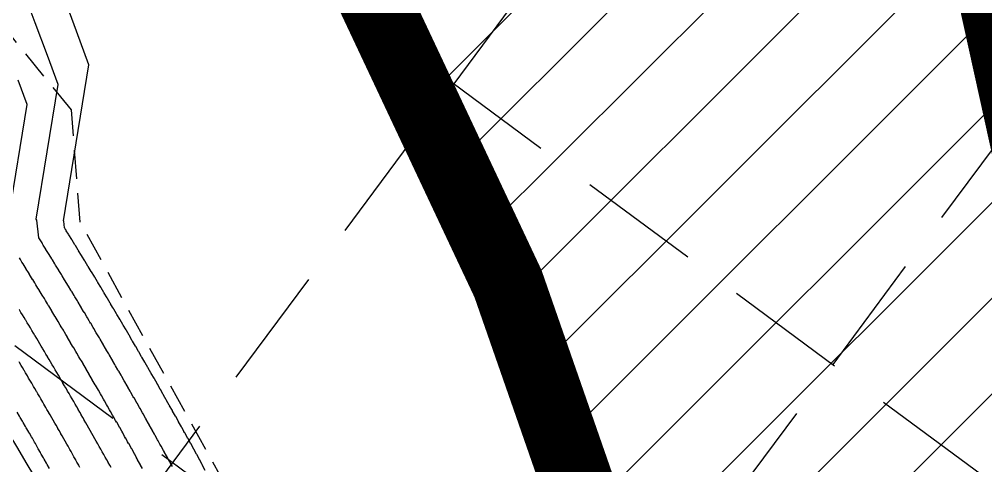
# Model space of a CAD drawing. Header units: feet. Extents: x 2260 to 6199, y 3666 to 7344.
# Drawn here: x 5023.9 to 5130.9, y 4317.5 to 4367 of the extents above; entities that cross this region are included whole.
import ezdxf

# ---------------------------------------------------------------- set-up
doc = ezdxf.new("R2010")
doc.units = ezdxf.units.FT
doc.header["$LTSCALE"] = 40
doc.header["$MEASUREMENT"] = 0
doc.linetypes.add('HIDDEN', pattern=[0.375, 0.25, -0.125])
doc.linetypes.add('TIGHT', pattern=[0.12, 0.08, -0.04])
for name, color, linetype in [('BOUNDARY-LINE', 1, 'CONTINUOUS'), ('EOP-PROP', 4, 'CONTINUOUS'), ('ESMT-LINE', 6, 'TIGHT'), ('GRID', 254, 'HIDDEN'), ('PC', 43, 'CONTINUOUS'), ('POND', 5, 'CONTINUOUS')]:
    doc.layers.add(name, color=color, linetype=linetype)

msp = doc.modelspace()

# ---------------------------------------------------------------- hatches: boundary and pattern name
at = {"layer": 'POND'}
h = msp.add_hatch(dxfattribs=at)
h.set_pattern_fill('ANSI31', color=256, scale=60, style=0)
edge = h.paths.add_edge_path()
edge.add_line((4863.35, 6262.33), (4832.61, 6283.58))
edge.add_line((4832.61, 6283.58), (4828.95, 6094.85))
edge.add_line((4828.95, 6094.85), (4828.26, 6021.94))
edge.add_line((4828.26, 6021.94), (4847.63, 5898.39))
edge.add_line((4847.63, 5898.39), (4848.09, 5787.7))
edge.add_line((4848.09, 5787.7), (4853.68, 5749.38))
edge.add_line((4853.68, 5749.38), (4869.8, 5688.77))
edge.add_line((4869.8, 5688.77), (4874.38, 5637.74))
edge.add_line((4874.38, 5637.74), (4884.84, 5598.23))
edge.add_line((4884.84, 5598.23), (4879.89, 5563.29))
edge.add_line((4879.89, 5563.29), (4875.07, 5535.8))
edge.add_line((4875.07, 5535.8), (4886.83, 5492.93))
edge.add_line((4886.83, 5492.93), (4883.05, 5458.46))
edge.add_line((4883.05, 5458.46), (4889.3, 5416.55))
edge.add_line((4889.3, 5416.55), (4906.43, 5313.8))
edge.add_line((4906.43, 5313.8), (4892, 5244.12))
edge.add_line((4892, 5244.12), (4898.16, 5209.04))
edge.add_line((4898.16, 5209.04), (4893.39, 5196.19))
edge.add_line((4893.39, 5196.19), (4908.41, 5098.29))
edge.add_line((4908.41, 5098.29), (4924.31, 5022.58))
edge.add_line((4924.31, 5022.58), (4923.27, 4983.4))
edge.add_line((4923.27, 4983.4), (4937.52, 4964.85))
edge.add_line((4937.52, 4964.85), (4969.27, 4921.35))
edge.add_line((4969.27, 4921.35), (4967.62, 4860.73))
edge.add_line((4967.62, 4860.73), (4960.16, 4836.43))
edge.add_line((4960.16, 4836.43), (4955.17, 4822.59))
edge.add_line((4955.17, 4822.59), (4971.99, 4795.47))
edge.add_line((4971.99, 4795.47), (4979.84, 4773.67))
edge.add_line((4979.84, 4773.67), (4989.69, 4738.4))
edge.add_line((4989.69, 4738.4), (4988.66, 4699.21))
edge.add_line((4988.66, 4699.21), (4985.5, 4689.56))
edge.add_line((4985.5, 4689.56), (4978.63, 4658.69))
edge.add_line((4978.63, 4658.69), (4976.82, 4640.05))
edge.add_line((4976.82, 4640.05), (4998.82, 4615.76))
edge.add_line((4998.82, 4615.76), (5014.41, 4588.23))
edge.add_line((5014.41, 4588.23), (5041.93, 4510.34))
edge.add_line((5041.93, 4510.34), (5037.43, 4487.52))
edge.add_line((5037.43, 4487.52), (5039.13, 4428.44))
edge.add_line((5039.13, 4428.44), (5050.17, 4396.85))
edge.add_line((5050.17, 4396.85), (5077.99, 4337.7))
edge.add_line((5077.99, 4337.7), (5172.27, 4069.55))
edge.add_line((5172.27, 4069.55), (5191.8, 4095.13))
edge.add_line((5191.8, 4095.13), (5125.44, 4396.17))
edge.add_line((5125.44, 4396.17), (5117.34, 4487.53))
edge.add_line((5117.34, 4487.53), (5073.41, 4643.97))
edge.add_line((5073.41, 4643.97), (5064.9, 4695.71))
edge.add_line((5064.9, 4695.71), (5032.39, 4796.89))
edge.add_line((5032.39, 4796.89), (5027.79, 4859.49))
edge.add_line((5027.79, 4859.49), (5015.99, 4975.61))
edge.add_line((5015.99, 4975.61), (4999.41, 5007.17))
edge.add_line((4999.41, 5007.17), (4995.84, 5066.28))
edge.add_line((4995.84, 5066.28), (4938.69, 5327.03))
edge.add_line((4938.69, 5327.03), (4957.4, 5595.01))
edge.add_line((4957.4, 5595.01), (4940.45, 5946.72))
edge.add_line((4940.45, 5946.72), (4931.05, 6032.46))
edge.add_line((4931.05, 6032.46), (4906.39, 6095.71))
edge.add_line((4906.39, 6095.71), (4865.82, 6172.04))
edge.add_line((4865.82, 6172.04), (4864.54, 6247.04))

# ---------------------------------------------------------------- linework, layer by layer
at = {"layer": 'BOUNDARY-LINE', "color": 7}
msp.add_arc((4565.37, 4048.39), 532.5, 21.233, 33.9933, dxfattribs=at)
at = {"layer": 'EOP-PROP', "color": 7}
for radius, start in [(518.5, 20.2312), (481.5, 17.5517)]:
    msp.add_arc((4565.37, 4048.39), radius, start, 53.3765, dxfattribs=at)
at = {"layer": 'ESMT-LINE', "color": 7}
for p, q in [((5029.64, 4356.98), (5021.48, 4366.99)), ((5030.61, 4344.53), (5029.64, 4356.98)), ((5049.16, 4310.92), (5030.61, 4344.53))]:
    msp.add_line(p, q, dxfattribs=at)
at = {"layer": 'GRID', "linetype": 'HIDDEN', "ltscale": 1.35}
for p, q in [((2679.42, 6133.46), (5281.85, 4204.29)), ((2648.3, 6091.49), (5250.73, 4162.31)), ((5912.1, 5493.18), (4822.91, 4023.88)), ((5954.07, 5462.07), (4864.89, 3992.77))]:
    msp.add_line(p, q, dxfattribs=at)
at = {"layer": 'PC', "color": 43, "flags": 128}
for points, elevation in [([(5040.83, 4317.42), (5040.58, 4317.89), (5040.56, 4317.91), (5040.5, 4318.02), (5040.25, 4318.49), (5040.24, 4318.51), (5040.17, 4318.62), (5039.92, 4319.08), (5039.91, 4319.1), (5039.84, 4319.22), (5039.59, 4319.68), (5039.57, 4319.7), (5039.51, 4319.81), (5039.45, 4319.92), (5039.25, 4320.28), (5039.24, 4320.3), (5039.18, 4320.41), (5038.92, 4320.88), (5038.91, 4320.89), (5038.85, 4321.01), (5038.59, 4321.47), (5038.58, 4321.49), (5038.51, 4321.6), (5038.26, 4322.07), (5038.24, 4322.09), (5038.18, 4322.2), (5037.92, 4322.66), (5037.91, 4322.68), (5037.85, 4322.8), (5037.59, 4323.26), (5037.58, 4323.28), (5037.51, 4323.39), (5037.25, 4323.85), (5037.24, 4323.87), (5037.18, 4323.99), (5036.91, 4324.45), (5036.9, 4324.47), (5036.84, 4324.58), (5036.58, 4325.04), (5036.57, 4325.06), (5036.5, 4325.17), (5036.24, 4325.63), (5036.23, 4325.65), (5036.16, 4325.77), (5035.9, 4326.23), (5035.89, 4326.25), (5035.82, 4326.36), (5035.56, 4326.82), (5035.55, 4326.84), (5035.48, 4326.95), (5035.22, 4327.41), (5035.21, 4327.43), (5035.14, 4327.55), (5034.88, 4328), (5034.87, 4328.02), (5034.8, 4328.14), (5034.54, 4328.6), (5034.53, 4328.61), (5034.46, 4328.73), (5034.2, 4329.19), (5034.18, 4329.21), (5034.12, 4329.32), (5033.85, 4329.78), (5033.84, 4329.8), (5033.77, 4329.91), (5033.51, 4330.37), (5033.5, 4330.39), (5033.43, 4330.5), (5033.16, 4330.96), (5033.15, 4330.98), (5033.08, 4331.09), (5032.82, 4331.55), (5032.81, 4331.56), (5032.74, 4331.68), (5032.47, 4332.13), (5032.46, 4332.15), (5032.39, 4332.27), (5032.12, 4332.72), (5032.11, 4332.74), (5032.04, 4332.86), (5031.78, 4333.31), (5031.77, 4333.33), (5031.7, 4333.45), (5031.62, 4333.57), (5031.43, 4333.9), (5031.42, 4333.92), (5031.35, 4334.03), (5031.08, 4334.49), (5031.07, 4334.5), (5031, 4334.62), (5030.73, 4335.07), (5030.72, 4335.09), (5030.65, 4335.21), (5030.38, 4335.66), (5030.37, 4335.68), (5030.3, 4335.79), (5030.03, 4336.24), (5030.02, 4336.26), (5029.95, 4336.38), (5029.68, 4336.83), (5029.66, 4336.85), (5029.59, 4336.97), (5029.32, 4337.41), (5029.31, 4337.43), (5029.24, 4337.55), (5028.97, 4338), (5028.96, 4338.02), (5028.89, 4338.14), (5028.61, 4338.58), (5028.6, 4338.6), (5028.53, 4338.72), (5028.26, 4339.17), (5028.25, 4339.19), (5028.18, 4339.3), (5027.9, 4339.75), (5027.89, 4339.77), (5027.82, 4339.89), (5027.55, 4340.33), (5027.53, 4340.35), (5027.46, 4340.47), (5027.19, 4340.92), (5027.18, 4340.93), (5027.11, 4341.05), (5026.83, 4341.5), (5026.82, 4341.52), (5026.75, 4341.63), (5026.53, 4341.98), (5026.46, 4342.1), (5026.39, 4342.21), (5026.32, 4342.33), (5026.24, 4342.45), (5026.17, 4342.56), (5026.1, 4342.68), (5026.02, 4342.8), (5025.8, 4344.75), (5025.74, 4344.86), (5028.16, 4359.77), (5026.98, 4362.98), (5025.64, 4366.62), (5024.31, 4370.21)], 539), ([(5044.47, 4317.01), (5044.17, 4317.56), (5044.16, 4317.58), (5044.14, 4317.62), (5043.85, 4318.16), (5043.83, 4318.18), (5043.81, 4318.22), (5043.52, 4318.76), (5043.5, 4318.79), (5043.48, 4318.82), (5043.19, 4319.37), (5043.17, 4319.39), (5043.15, 4319.42), (5042.85, 4319.97), (5042.84, 4319.99), (5042.82, 4320.03), (5042.52, 4320.57), (5042.51, 4320.59), (5042.49, 4320.63), (5042.19, 4321.17), (5042.18, 4321.19), (5042.11, 4321.32), (5042.09, 4321.35), (5041.86, 4321.77), (5041.84, 4321.79), (5041.82, 4321.83), (5041.52, 4322.37), (5041.51, 4322.39), (5041.49, 4322.43), (5041.19, 4322.97), (5041.18, 4322.99), (5041.16, 4323.03), (5040.85, 4323.57), (5040.84, 4323.59), (5040.82, 4323.63), (5040.52, 4324.17), (5040.5, 4324.19), (5040.48, 4324.23), (5040.18, 4324.77), (5040.17, 4324.79), (5040.15, 4324.83), (5039.84, 4325.36), (5039.83, 4325.39), (5039.81, 4325.42), (5039.5, 4325.96), (5039.49, 4325.98), (5039.47, 4326.02), (5039.17, 4326.56), (5039.15, 4326.58), (5039.13, 4326.62), (5038.83, 4327.15), (5038.81, 4327.18), (5038.79, 4327.22), (5038.48, 4327.75), (5038.47, 4327.77), (5038.45, 4327.81), (5038.14, 4328.35), (5038.13, 4328.37), (5038.11, 4328.41), (5037.8, 4328.94), (5037.79, 4328.96), (5037.77, 4329), (5037.46, 4329.54), (5037.44, 4329.56), (5037.42, 4329.6), (5037.11, 4330.13), (5037.1, 4330.15), (5037.08, 4330.19), (5036.77, 4330.73), (5036.76, 4330.75), (5036.73, 4330.79), (5036.42, 4331.32), (5036.41, 4331.34), (5036.39, 4331.38), (5036.08, 4331.91), (5036.07, 4331.94), (5036.04, 4331.98), (5035.73, 4332.51), (5035.72, 4332.53), (5035.7, 4332.57), (5035.38, 4333.1), (5035.37, 4333.12), (5035.35, 4333.16), (5035.04, 4333.69), (5035.02, 4333.71), (5035, 4333.75), (5034.69, 4334.28), (5034.67, 4334.3), (5034.65, 4334.35), (5034.34, 4334.87), (5034.32, 4334.9), (5034.3, 4334.94), (5034.21, 4335.08), (5033.99, 4335.46), (5033.97, 4335.49), (5033.95, 4335.53), (5033.64, 4336.05), (5033.62, 4336.08), (5033.6, 4336.12), (5033.28, 4336.64), (5033.27, 4336.67), (5033.25, 4336.71), (5032.93, 4337.23), (5032.92, 4337.26), (5032.89, 4337.3), (5032.58, 4337.82), (5032.56, 4337.85), (5032.54, 4337.89), (5032.22, 4338.41), (5032.21, 4338.43), (5032.19, 4338.48), (5031.87, 4339), (5031.86, 4339.02), (5031.83, 4339.06), (5031.51, 4339.59), (5031.5, 4339.61), (5031.47, 4339.65), (5031.16, 4340.17), (5031.14, 4340.2), (5031.12, 4340.24), (5030.8, 4340.76), (5030.79, 4340.78), (5030.76, 4340.83), (5030.44, 4341.35), (5030.43, 4341.37), (5030.4, 4341.41), (5030.08, 4341.93), (5030.07, 4341.96), (5030.04, 4342), (5029.72, 4342.52), (5029.71, 4342.54), (5029.68, 4342.59), (5029.36, 4343.1), (5029.35, 4343.13), (5029.32, 4343.17), (5029.08, 4343.57), (5029.05, 4343.62), (5029.02, 4343.66), (5028.99, 4343.7), (5028.97, 4343.75), (5028.94, 4343.79), (5028.91, 4343.84), (5028.88, 4343.88), (5028.8, 4344.62), (5028.78, 4344.66), (5031.59, 4361.97), (5030.22, 4365.7), (5028.66, 4369.92)], 538), ([(5022.7, 4345.06), (5024.73, 4357.57), (5023.74, 4360.26)], 540), ([(5037.52, 4317.21), (5037.31, 4317.6), (5037.3, 4317.62), (5037.19, 4317.81), (5036.98, 4318.19), (5036.97, 4318.21), (5036.92, 4318.3), (5036.82, 4318.49), (5036.65, 4318.79), (5036.64, 4318.8), (5036.54, 4318.99), (5036.32, 4319.38), (5036.31, 4319.4), (5036.21, 4319.59), (5035.99, 4319.97), (5035.98, 4319.99), (5035.87, 4320.18), (5035.66, 4320.57), (5035.65, 4320.58), (5035.54, 4320.77), (5035.33, 4321.16), (5035.32, 4321.17), (5035.21, 4321.37), (5034.99, 4321.75), (5034.98, 4321.77), (5034.88, 4321.96), (5034.66, 4322.34), (5034.65, 4322.36), (5034.54, 4322.55), (5034.32, 4322.93), (5034.32, 4322.95), (5034.21, 4323.14), (5033.99, 4323.52), (5033.98, 4323.54), (5033.87, 4323.73), (5033.65, 4324.11), (5033.64, 4324.13), (5033.53, 4324.32), (5033.32, 4324.7), (5033.31, 4324.72), (5033.2, 4324.91), (5032.98, 4325.29), (5032.97, 4325.31), (5032.86, 4325.5), (5032.64, 4325.88), (5032.63, 4325.9), (5032.52, 4326.09), (5032.3, 4326.47), (5032.29, 4326.49), (5032.18, 4326.68), (5031.96, 4327.06), (5031.95, 4327.07), (5031.84, 4327.27), (5031.62, 4327.65), (5031.61, 4327.66), (5031.5, 4327.85), (5031.28, 4328.23), (5031.27, 4328.25), (5031.16, 4328.44), (5030.94, 4328.82), (5030.93, 4328.84), (5030.82, 4329.03), (5030.59, 4329.41), (5030.58, 4329.42), (5030.47, 4329.61), (5030.25, 4329.99), (5030.24, 4330.01), (5030.13, 4330.2), (5029.91, 4330.58), (5029.9, 4330.59), (5029.78, 4330.79), (5029.56, 4331.16), (5029.55, 4331.18), (5029.44, 4331.37), (5029.22, 4331.75), (5029.21, 4331.76), (5029.09, 4331.96), (5029.03, 4332.06), (5028.87, 4332.33), (5028.86, 4332.35), (5028.75, 4332.54), (5028.52, 4332.92), (5028.51, 4332.93), (5028.4, 4333.12), (5028.17, 4333.5), (5028.16, 4333.52), (5028.05, 4333.71), (5027.83, 4334.08), (5027.82, 4334.1), (5027.7, 4334.29), (5027.48, 4334.67), (5027.47, 4334.68), (5027.35, 4334.87), (5027.13, 4335.25), (5027.12, 4335.26), (5027, 4335.46), (5026.78, 4335.83), (5026.77, 4335.85), (5026.65, 4336.04), (5026.42, 4336.41), (5026.41, 4336.43), (5026.3, 4336.62), (5026.07, 4336.99), (5026.06, 4337.01), (5025.94, 4337.2), (5025.72, 4337.57), (5025.71, 4337.59), (5025.59, 4337.78), (5025.36, 4338.15), (5025.35, 4338.17), (5025.24, 4338.36), (5025.01, 4338.73), (5025, 4338.75), (5024.88, 4338.94), (5024.65, 4339.31), (5024.64, 4339.33), (5024.53, 4339.52), (5024.3, 4339.89), (5024.29, 4339.91), (5024.17, 4340.1), (5023.99, 4340.38), (5023.88, 4340.58)], 540), ([(5034.04, 4317.31), (5033.89, 4317.58), (5033.72, 4317.89), (5033.71, 4317.9), (5033.56, 4318.17), (5033.39, 4318.48), (5033.38, 4318.49), (5033.23, 4318.76), (5033.06, 4319.07), (5033.05, 4319.08), (5032.9, 4319.35), (5032.73, 4319.65), (5032.72, 4319.67), (5032.57, 4319.94), (5032.4, 4320.24), (5032.39, 4320.26), (5032.24, 4320.52), (5032.07, 4320.83), (5032.06, 4320.84), (5031.91, 4321.11), (5031.73, 4321.42), (5031.73, 4321.43), (5031.57, 4321.7), (5031.4, 4322.01), (5031.39, 4322.02), (5031.24, 4322.29), (5031.07, 4322.59), (5031.06, 4322.61), (5030.91, 4322.87), (5030.73, 4323.18), (5030.72, 4323.19), (5030.57, 4323.46), (5030.4, 4323.77), (5030.39, 4323.78), (5030.24, 4324.05), (5030.06, 4324.35), (5030.05, 4324.36), (5029.9, 4324.63), (5029.72, 4324.94), (5029.72, 4324.95), (5029.56, 4325.22), (5029.38, 4325.52), (5029.38, 4325.53), (5029.22, 4325.8), (5029.05, 4326.11), (5029.04, 4326.12), (5028.88, 4326.39), (5028.71, 4326.69), (5028.7, 4326.7), (5028.54, 4326.97), (5028.37, 4327.27), (5028.36, 4327.29), (5028.2, 4327.55), (5028.03, 4327.86), (5028.02, 4327.87), (5027.86, 4328.14), (5027.68, 4328.44), (5027.68, 4328.45), (5027.52, 4328.72), (5027.34, 4329.02), (5027.33, 4329.04), (5027.18, 4329.3), (5027, 4329.6), (5026.99, 4329.62), (5026.83, 4329.88), (5026.65, 4330.19), (5026.65, 4330.2), (5026.49, 4330.47), (5026.44, 4330.55), (5026.31, 4330.77), (5026.3, 4330.78), (5026.14, 4331.05), (5025.97, 4331.35), (5025.96, 4331.36), (5025.8, 4331.63), (5025.62, 4331.93), (5025.61, 4331.94), (5025.45, 4332.21), (5025.27, 4332.51), (5025.26, 4332.52), (5025.11, 4332.79), (5024.92, 4333.09), (5024.92, 4333.1), (5024.76, 4333.37), (5024.58, 4333.67), (5024.57, 4333.68), (5024.41, 4333.95), (5024.23, 4334.25), (5024.22, 4334.26), (5024.06, 4334.52), (5023.88, 4334.82), (5023.87, 4334.84)], 541), ([(5030.59, 4317.33), (5030.46, 4317.56), (5030.46, 4317.57), (5030.26, 4317.92), (5030.14, 4318.15), (5030.13, 4318.16), (5029.93, 4318.51), (5029.81, 4318.74), (5029.8, 4318.74), (5029.61, 4319.09), (5029.48, 4319.32), (5029.47, 4319.33), (5029.27, 4319.68), (5029.14, 4319.9), (5029.14, 4319.91), (5028.94, 4320.26), (5028.81, 4320.49), (5028.81, 4320.5), (5028.61, 4320.84), (5028.48, 4321.07), (5028.48, 4321.08), (5028.28, 4321.43), (5028.15, 4321.66), (5028.14, 4321.67), (5027.94, 4322.01), (5027.81, 4322.24), (5027.81, 4322.25), (5027.61, 4322.59), (5027.48, 4322.82), (5027.47, 4322.83), (5027.28, 4323.18), (5027.14, 4323.4), (5027.14, 4323.41), (5026.94, 4323.76), (5026.81, 4323.99), (5026.8, 4323.99), (5026.6, 4324.34), (5026.47, 4324.57), (5026.47, 4324.58), (5026.27, 4324.92), (5026.13, 4325.15), (5026.13, 4325.16), (5025.93, 4325.5), (5025.8, 4325.73), (5025.79, 4325.74), (5025.59, 4326.08), (5025.46, 4326.31), (5025.45, 4326.32), (5025.25, 4326.66), (5025.12, 4326.89), (5025.11, 4326.9), (5024.91, 4327.24), (5024.78, 4327.47), (5024.77, 4327.48), (5024.57, 4327.82), (5024.44, 4328.05), (5024.43, 4328.06), (5024.23, 4328.4), (5024.09, 4328.62), (5024.09, 4328.63), (5023.89, 4328.97), (5023.85, 4329.04)], 542), ([(5027.21, 4317.23), (5026.97, 4317.66), (5026.88, 4317.81), (5026.88, 4317.82), (5026.64, 4318.24), (5026.56, 4318.39), (5026.55, 4318.4), (5026.31, 4318.82), (5026.23, 4318.97), (5026.22, 4318.98), (5025.98, 4319.4), (5025.89, 4319.55), (5025.89, 4319.56), (5025.65, 4319.98), (5025.56, 4320.13), (5025.56, 4320.14), (5025.32, 4320.56), (5025.23, 4320.71), (5025.23, 4320.72), (5024.99, 4321.14), (5024.9, 4321.29), (5024.9, 4321.3), (5024.65, 4321.72), (5024.57, 4321.87), (5024.56, 4321.88), (5024.32, 4322.3), (5024.23, 4322.45), (5024.23, 4322.45), (5023.98, 4322.87), (5023.9, 4323.03), (5023.89, 4323.03), (5023.65, 4323.45)], 543)]:
    msp.add_lwpolyline(points, dxfattribs=dict(at, elevation=elevation))
at = {"layer": 'POND', "const_width": 8}
for points in [[(5193.07, 4091.71), (5127.55, 4388.92), (5119.45, 4480.28), (5075.53, 4636.72), (5067.01, 4688.46), (5034.5, 4789.64), (5029.9, 4852.24), (5018.1, 4968.37), (5001.53, 4999.92), (4997.95, 5059.04), (4940.8, 5319.78), (4959.51, 5587.76), (4942.57, 5939.47), (4933.16, 6025.21), (4908.51, 6088.46), (4867.93, 6164.8), (4867.78, 6254.19)], [(5037.43, 4487.52), (5039.13, 4428.44), (5050.17, 4396.85), (5077.99, 4337.7), (5172.1, 4067.18)]]:
    msp.add_lwpolyline(points, dxfattribs=at)

doc.saveas('drawing.dxf')
